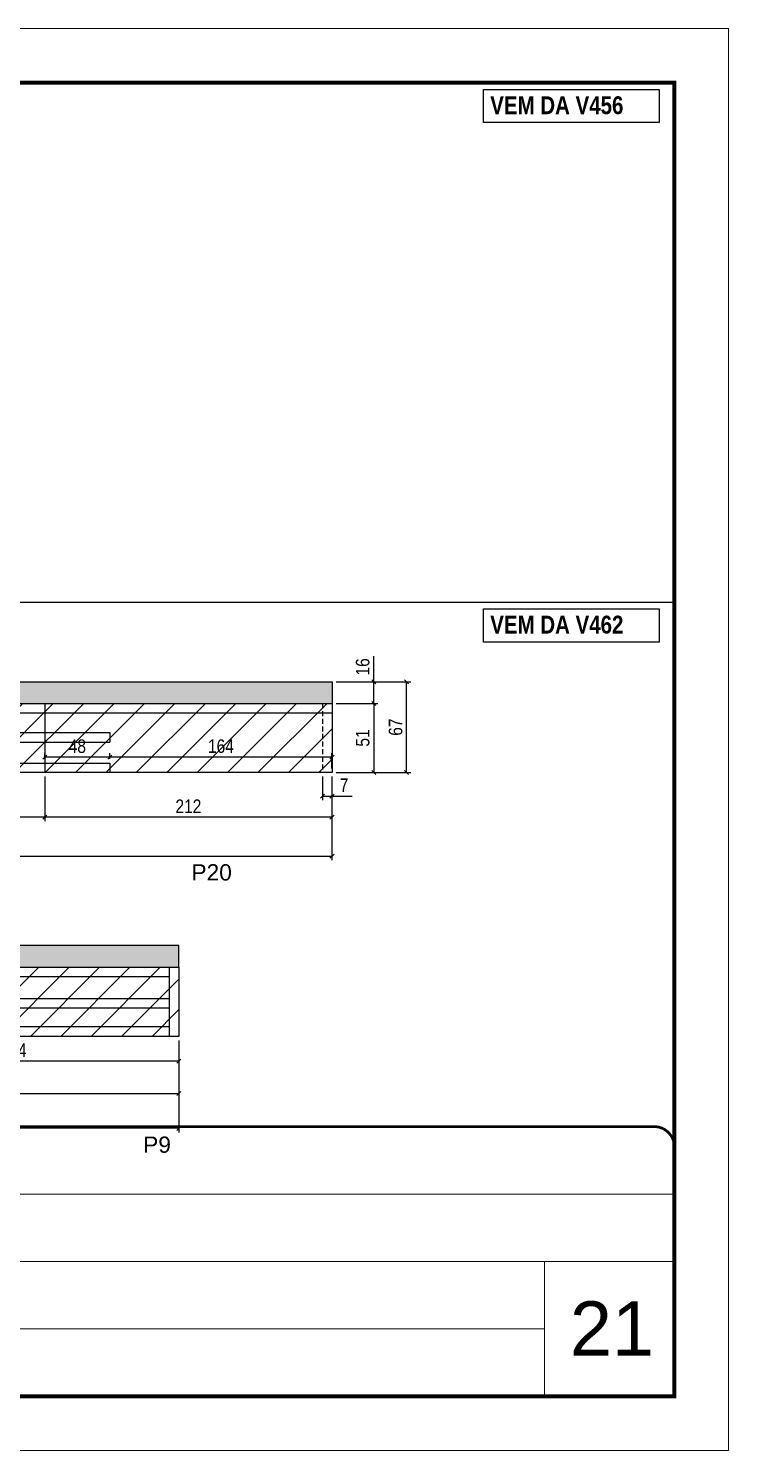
# Model space of a CAD drawing. Extents: x 3309 to 9563, y -2522 to 14608.
# Drawn here: x 4278 to 4794, y 7815 to 8865 of the extents above; entities that cross this region are included whole.
import ezdxf

# ---------------------------------------------------------------- set-up
doc = ezdxf.new("R2010")
doc.units = 0
doc.header["$PDMODE"] = 35
doc.header["$PDSIZE"] = -10
for name, pattern in [('CONTINUO', [0]), ('DASHED', [0.75, 0.5, -0.25]), ('HIDDEN', [0.375, 0.25, -0.125])]:
    doc.linetypes.add(name, pattern=pattern)
for name, color, linetype in [('5', 5, 'Continuous'), ('COTA', 241, 'Continuous'), ('NOMENCLATURA', 7, 'Continuous'), ('Painéis', 200, 'Continuous'), ('SARR_2.2x7', 40, 'Continuous')]:
    doc.layers.add(name, color=color, linetype=linetype)
for name, color, linetype, lineweight in [('CARIMBO', 255, 'Continuous', 9), ('Folhas', 255, 'Continuous', 9), ('Hachura', 251, 'Continuous', 9), ('SARRAFO DE PRESSAO', 251, 'DASHED', 9)]:
    doc.layers.add(name, color=color, linetype=linetype, lineweight=lineweight)
doc.styles.add('ARIAL', font='arial.ttf')
doc.styles.add('COTA TECNICA', font='techl___.ttf', dxfattribs={"height": 10})
doc.styles.get("Standard").update_dxf_attribs({"font": 'arial.ttf'})
doc.styles.add('TECNICA', font='techb___.ttf', dxfattribs={"height": 10})
doc.dimstyles.new('PAINEL', dxfattribs={"dimtxt": 10, "dimasz": 3, "dimexe": 3, "dimexo": 3, "dimgap": 3, "dimtad": 1, "dimdec": 1, "dimzin": 12, "dimdsep": 46, "dimtxsty": 'COTA TECNICA', "dimblk1": 'OBLIQUE', "dimblk2": 'OBLIQUE', "dimsah": 1, "dimcen": 0.9, "dimclrd": 4, "dimclre": 4, "dimclrt": 240, "dimadec": 1, "dimazin": 3, "dimtfac": 1, "dimtdec": 1, "dimtmove": 0, "dimatfit": 3, "dimfxl": 1, "dimtolj": 1, "dimtzin": 12, "dimarcsym": 0})

# ---------------------------------------------------------------- blocks, each defined once
blk = doc.blocks.new('9999999999')
at = {"color": 30, "linetype": 'CONTINUO'}
for p, q in [((98564.6, 34379.6), (99584, 34379.6)), ((98564.6, 34329.8), (99488, 34329.8)), ((99584, 34329.8), (99488, 34329.8)), ((99488, 34329.8), (99488, 34230.2)), ((98564.6, 34280), (99488, 34280))]:
    blk.add_line(p, q, dxfattribs=at)
at = {"color": 30, "linetype": 'CONTINUO', "const_width": 2}
blk.add_lwpolyline([(99584, 34230.2), (99584, 34414.4, 0.414214), (99569, 34429.4), (98229, 34429.4, 0.414214), (98214, 34414.4), (98214, 34245.2, 0.414214), (98229, 34230.2), (99584, 34230.2)], format="xyb", dxfattribs=at)
at = {"layer": 'Folhas'}
blk.add_lwpolyline([(98139, 34190.2), (99624, 34190.2), (99624, 35240.2), (98139, 35240.2)], close=True, dxfattribs=at)
at = {"layer": 'Folhas', "color": 30, "const_width": 3}
blk.add_lwpolyline([(98214, 34230.2), (99584, 34230.2), (99584, 35200.2), (98214, 35200.2)], close=True, dxfattribs=at)
blk = doc.blocks.new('_Oblique')
at = {"color": 0, "linetype": 'ByBlock', "lineweight": -2}
blk.add_line((-0.5, -0.5), (0.5, 0.5), dxfattribs=at)
blk = doc.blocks.new('*D1676')
at = {"layer": 'COTA', "color": 4, "lineweight": -2, "transparency": 16777216}
for p, q in [((3756.6, 8117.8), (3756.6, 8049.9)), ((4388.6, 8117.8), (4388.6, 8049.9)), ((4388.6, 8052.9), (3756.6, 8052.9))]:
    blk.add_line(p, q, dxfattribs=at)
at = {"layer": 'Defpoints', "color": 0, "transparency": 16777216}
for p in [(3756.6, 8120.8), (4388.6, 8120.8), (3756.6, 8052.9)]:
    blk.add_point(p, dxfattribs=at)
at = {"layer": 'COTA', "color": 4, "lineweight": -2, "transparency": 16777216, "xscale": 3, "yscale": 3, "zscale": 3, "rotation": 180}
blk.add_blockref('_Oblique', (3756.6, 8052.9), dxfattribs=at)
at = {"layer": 'COTA', "color": 4, "lineweight": -2, "transparency": 16777216, "xscale": 3, "yscale": 3, "zscale": 3}
blk.add_blockref('_Oblique', (4388.6, 8052.9), dxfattribs=at)
at = {"layer": 'COTA', "color": 240, "transparency": 16777216, "insert": (4072.6, 8061.1), "char_height": 10, "attachment_point": 5, "style": 'COTA TECNICA'}
blk.add_mtext('\\A1;632', dxfattribs=at)
blk = doc.blocks.new('*D1677')
at = {"layer": 'COTA', "color": 4, "lineweight": -2, "transparency": 16777216}
for p, q in [((4144.6, 8117.8), (4144.6, 8099.5)), ((4388.6, 8117.8), (4388.6, 8099.5)), ((4388.6, 8102.5), (4144.6, 8102.5))]:
    blk.add_line(p, q, dxfattribs=at)
at = {"layer": 'Defpoints', "color": 0, "transparency": 16777216}
for p in [(4144.6, 8120.8), (4388.6, 8120.8), (4144.6, 8102.5)]:
    blk.add_point(p, dxfattribs=at)
at = {"layer": 'COTA', "color": 4, "lineweight": -2, "transparency": 16777216, "xscale": 3, "yscale": 3, "zscale": 3, "rotation": 180}
blk.add_blockref('_Oblique', (4144.6, 8102.5), dxfattribs=at)
at = {"layer": 'COTA', "color": 4, "lineweight": -2, "transparency": 16777216, "xscale": 3, "yscale": 3, "zscale": 3}
blk.add_blockref('_Oblique', (4388.6, 8102.5), dxfattribs=at)
at = {"layer": 'COTA', "color": 240, "transparency": 16777216, "insert": (4266.6, 8110.6), "char_height": 10, "attachment_point": 5, "style": 'COTA TECNICA'}
blk.add_mtext('\\A1;244', dxfattribs=at)
blk = doc.blocks.new('*D1683')
at = {"layer": 'COTA', "color": 4, "lineweight": -2, "transparency": 16777216}
for p, q in [((4122.6, 8117.8), (4122.6, 8075.6)), ((4388.6, 8117.8), (4388.6, 8075.6)), ((4122.6, 8078.6), (4388.6, 8078.6))]:
    blk.add_line(p, q, dxfattribs=at)
at = {"layer": 'Defpoints', "color": 0, "transparency": 16777216}
for p in [(4122.6, 8120.8), (4388.6, 8120.8), (4388.6, 8078.6)]:
    blk.add_point(p, dxfattribs=at)
at = {"layer": 'COTA', "color": 4, "lineweight": -2, "transparency": 16777216, "xscale": 3, "yscale": 3, "zscale": 3, "rotation": 180}
blk.add_blockref('_Oblique', (4122.6, 8078.6), dxfattribs=at)
at = {"layer": 'COTA', "color": 4, "lineweight": -2, "transparency": 16777216, "xscale": 3, "yscale": 3, "zscale": 3}
blk.add_blockref('_Oblique', (4388.6, 8078.6), dxfattribs=at)
at = {"layer": 'COTA', "color": 240, "transparency": 16777216, "insert": (4255.6, 8086.7), "char_height": 10, "attachment_point": 5, "style": 'COTA TECNICA'}
blk.add_mtext('\\A1;266', dxfattribs=at)
blk = doc.blocks.new('*D2732')
at = {"layer": 'COTA', "color": 4, "lineweight": -2, "transparency": 16777216}
for p, q in [((3756.6, 8312.6), (3756.6, 8250.9)), ((4501.6, 8312.6), (4501.6, 8250.9)), ((3756.6, 8253.9), (4501.6, 8253.9))]:
    blk.add_line(p, q, dxfattribs=at)
at = {"layer": 'Defpoints', "color": 0, "transparency": 16777216}
for p in [(3756.6, 8315.6), (4501.6, 8315.6), (4501.6, 8253.9)]:
    blk.add_point(p, dxfattribs=at)
at = {"layer": 'COTA', "color": 4, "lineweight": -2, "transparency": 16777216, "xscale": 3, "yscale": 3, "zscale": 3, "rotation": 180}
blk.add_blockref('_Oblique', (3756.6, 8253.9), dxfattribs=at)
at = {"layer": 'COTA', "color": 4, "lineweight": -2, "transparency": 16777216, "xscale": 3, "yscale": 3, "zscale": 3}
blk.add_blockref('_Oblique', (4501.6, 8253.9), dxfattribs=at)
at = {"layer": 'COTA', "color": 240, "transparency": 16777216, "insert": (4129.1, 8262), "char_height": 10, "attachment_point": 5, "style": 'COTA TECNICA'}
blk.add_mtext('\\A1;745', dxfattribs=at)
blk = doc.blocks.new('*D2740')
at = {"layer": 'COTA', "color": 4, "lineweight": -2, "transparency": 16777216}
for p, q in [((4289.6, 8325.6), (4289.6, 8329.9)), ((4337.6, 8326.9), (4289.6, 8326.9)), ((4337.6, 8325.6), (4337.6, 8329.9))]:
    blk.add_line(p, q, dxfattribs=at)
at = {"layer": 'Defpoints', "color": 0, "transparency": 16777216}
for p in [(4289.6, 8326.9), (4289.6, 8322.6), (4337.6, 8322.6)]:
    blk.add_point(p, dxfattribs=at)
at = {"layer": 'COTA', "color": 4, "lineweight": -2, "transparency": 16777216, "xscale": 3, "yscale": 3, "zscale": 3, "rotation": 180}
blk.add_blockref('_Oblique', (4289.6, 8326.9), dxfattribs=at)
at = {"layer": 'COTA', "color": 4, "lineweight": -2, "transparency": 16777216, "xscale": 3, "yscale": 3, "zscale": 3}
blk.add_blockref('_Oblique', (4337.6, 8326.9), dxfattribs=at)
at = {"layer": 'COTA', "color": 240, "transparency": 16777216, "insert": (4313.6, 8335), "char_height": 10, "attachment_point": 5, "style": 'COTA TECNICA'}
blk.add_mtext('\\A1;48', dxfattribs=at)
blk = doc.blocks.new('*D2736')
at = {"layer": 'COTA', "color": 4, "lineweight": -2, "transparency": 16777216}
for p, q in [((4504.6, 8366.6), (4535.4, 8366.6)), ((4532.4, 8366.6), (4532.4, 8315.6)), ((4504.6, 8315.6), (4535.4, 8315.6))]:
    blk.add_line(p, q, dxfattribs=at)
at = {"layer": 'Defpoints', "color": 0, "transparency": 16777216}
for p in [(4501.6, 8366.6), (4501.6, 8315.6), (4532.4, 8315.6)]:
    blk.add_point(p, dxfattribs=at)
at = {"layer": 'COTA', "color": 4, "lineweight": -2, "transparency": 16777216, "xscale": 3, "yscale": 3, "zscale": 3}
for p, rotation in [((4532.4, 8366.6), 90), ((4532.4, 8315.6), 270)]:
    blk.add_blockref('_Oblique', p, dxfattribs=dict(at, rotation=rotation))
at = {"layer": 'COTA', "color": 240, "transparency": 16777216, "insert": (4524.3, 8341.1), "char_height": 10, "attachment_point": 5, "rotation": 90, "style": 'COTA TECNICA'}
blk.add_mtext('\\A1;51', dxfattribs=at)
blk = doc.blocks.new('*D2737')
at = {"layer": 'COTA', "color": 4, "lineweight": -2, "transparency": 16777216}
for p, q in [((4532.4, 8382.6), (4532.4, 8401.6)), ((4504.6, 8382.6), (4535.4, 8382.6)), ((4532.4, 8366.6), (4532.4, 8382.6)), ((4504.6, 8366.6), (4535.4, 8366.6))]:
    blk.add_line(p, q, dxfattribs=at)
at = {"layer": 'Defpoints', "color": 0, "transparency": 16777216}
for p in [(4501.6, 8382.6), (4532.4, 8382.6), (4501.6, 8366.6)]:
    blk.add_point(p, dxfattribs=at)
at = {"layer": 'COTA', "color": 4, "lineweight": -2, "transparency": 16777216, "xscale": 3, "yscale": 3, "zscale": 3}
for p, rotation in [((4532.4, 8382.6), 90), ((4532.4, 8366.6), 270)]:
    blk.add_blockref('_Oblique', p, dxfattribs=dict(at, rotation=rotation))
at = {"layer": 'COTA', "color": 240, "transparency": 16777216, "insert": (4524.3, 8393.6), "char_height": 10, "attachment_point": 5, "rotation": 90, "style": 'COTA TECNICA'}
blk.add_mtext('\\A1;16', dxfattribs=at)
blk = doc.blocks.new('*D2738')
at = {"layer": 'COTA', "color": 4, "lineweight": -2, "transparency": 16777216}
for p, q in [((4504.6, 8382.6), (4559.7, 8382.6)), ((4556.7, 8315.6), (4556.7, 8382.6)), ((4504.6, 8315.6), (4559.7, 8315.6))]:
    blk.add_line(p, q, dxfattribs=at)
at = {"layer": 'Defpoints', "color": 0, "transparency": 16777216}
for p in [(4501.6, 8382.6), (4556.7, 8382.6), (4501.6, 8315.6)]:
    blk.add_point(p, dxfattribs=at)
at = {"layer": 'COTA', "color": 4, "lineweight": -2, "transparency": 16777216, "xscale": 3, "yscale": 3, "zscale": 3}
for p, rotation in [((4556.7, 8382.6), 90), ((4556.7, 8315.6), 270)]:
    blk.add_blockref('_Oblique', p, dxfattribs=dict(at, rotation=rotation))
at = {"layer": 'COTA', "color": 240, "transparency": 16777216, "insert": (4548.6, 8349.1), "char_height": 10, "attachment_point": 5, "rotation": 90, "style": 'COTA TECNICA'}
blk.add_mtext('\\A1;67', dxfattribs=at)
blk = doc.blocks.new('*D2731')
at = {"layer": 'COTA', "color": 4, "lineweight": -2, "transparency": 16777216}
for p, q in [((4337.6, 8325.6), (4337.6, 8329.9)), ((4501.6, 8326.9), (4337.6, 8326.9)), ((4501.6, 8318.6), (4501.6, 8329.9))]:
    blk.add_line(p, q, dxfattribs=at)
at = {"layer": 'Defpoints', "color": 0, "transparency": 16777216}
for p in [(4337.6, 8326.9), (4337.6, 8322.6), (4501.6, 8315.6)]:
    blk.add_point(p, dxfattribs=at)
at = {"layer": 'COTA', "color": 4, "lineweight": -2, "transparency": 16777216, "xscale": 3, "yscale": 3, "zscale": 3, "rotation": 180}
blk.add_blockref('_Oblique', (4337.6, 8326.9), dxfattribs=at)
at = {"layer": 'COTA', "color": 4, "lineweight": -2, "transparency": 16777216, "xscale": 3, "yscale": 3, "zscale": 3}
blk.add_blockref('_Oblique', (4501.6, 8326.9), dxfattribs=at)
at = {"layer": 'COTA', "color": 240, "transparency": 16777216, "insert": (4419.6, 8335), "char_height": 10, "attachment_point": 5, "style": 'COTA TECNICA'}
blk.add_mtext('\\A1;164', dxfattribs=at)
blk = doc.blocks.new('*D2739')
at = {"layer": 'COTA', "color": 4, "lineweight": -2, "transparency": 16777216}
for p, q in [((4494.6, 8312.6), (4494.6, 8295.1)), ((4501.6, 8312.6), (4501.6, 8295.1)), ((4494.6, 8298.1), (4501.6, 8298.1)), ((4501.6, 8298.1), (4516.4, 8298.1))]:
    blk.add_line(p, q, dxfattribs=at)
at = {"layer": 'Defpoints', "color": 0, "transparency": 16777216}
for p in [(4494.6, 8315.6), (4501.6, 8315.6), (4501.6, 8298.1)]:
    blk.add_point(p, dxfattribs=at)
at = {"layer": 'COTA', "color": 4, "lineweight": -2, "transparency": 16777216, "xscale": 3, "yscale": 3, "zscale": 3, "rotation": 180}
blk.add_blockref('_Oblique', (4494.6, 8298.1), dxfattribs=at)
at = {"layer": 'COTA', "color": 4, "lineweight": -2, "transparency": 16777216, "xscale": 3, "yscale": 3, "zscale": 3}
blk.add_blockref('_Oblique', (4501.6, 8298.1), dxfattribs=at)
at = {"layer": 'COTA', "color": 240, "transparency": 16777216, "insert": (4510.5, 8306.2), "char_height": 10, "attachment_point": 5, "style": 'COTA TECNICA'}
blk.add_mtext('\\A1;7', dxfattribs=at)
blk = doc.blocks.new('*D2745')
at = {"layer": 'COTA', "color": 4, "lineweight": -2, "transparency": 16777216}
for p, q in [((4289.6, 8312.6), (4289.6, 8279.6)), ((4501.6, 8312.6), (4501.6, 8279.6)), ((4501.6, 8282.6), (4289.6, 8282.6))]:
    blk.add_line(p, q, dxfattribs=at)
at = {"layer": 'Defpoints', "color": 0, "transparency": 16777216}
for p in [(4289.6, 8315.6), (4501.6, 8315.6), (4289.6, 8282.6)]:
    blk.add_point(p, dxfattribs=at)
at = {"layer": 'COTA', "color": 4, "lineweight": -2, "transparency": 16777216, "xscale": 3, "yscale": 3, "zscale": 3, "rotation": 180}
blk.add_blockref('_Oblique', (4289.6, 8282.6), dxfattribs=at)
at = {"layer": 'COTA', "color": 4, "lineweight": -2, "transparency": 16777216, "xscale": 3, "yscale": 3, "zscale": 3}
blk.add_blockref('_Oblique', (4501.6, 8282.6), dxfattribs=at)
at = {"layer": 'COTA', "color": 240, "transparency": 16777216, "insert": (4395.6, 8290.7), "char_height": 10, "attachment_point": 5, "style": 'COTA TECNICA'}
blk.add_mtext('\\A1;212', dxfattribs=at)
blk = doc.blocks.new('*D2746')
at = {"layer": 'COTA', "color": 4, "lineweight": -2, "transparency": 16777216}
for p, q in [((4077.6, 8312.6), (4077.6, 8279.6)), ((4289.6, 8312.6), (4289.6, 8279.6)), ((4289.6, 8282.6), (4077.6, 8282.6))]:
    blk.add_line(p, q, dxfattribs=at)
at = {"layer": 'Defpoints', "color": 0, "transparency": 16777216}
for p in [(4077.6, 8315.6), (4289.6, 8315.6), (4077.6, 8282.6)]:
    blk.add_point(p, dxfattribs=at)
at = {"layer": 'COTA', "color": 4, "lineweight": -2, "transparency": 16777216, "xscale": 3, "yscale": 3, "zscale": 3, "rotation": 180}
blk.add_blockref('_Oblique', (4077.6, 8282.6), dxfattribs=at)
at = {"layer": 'COTA', "color": 4, "lineweight": -2, "transparency": 16777216, "xscale": 3, "yscale": 3, "zscale": 3}
blk.add_blockref('_Oblique', (4289.6, 8282.6), dxfattribs=at)
at = {"layer": 'COTA', "color": 240, "transparency": 16777216, "insert": (4183.6, 8290.7), "char_height": 10, "attachment_point": 5, "style": 'COTA TECNICA'}
blk.add_mtext('\\A1;212', dxfattribs=at)

msp = doc.modelspace()

# ---------------------------------------------------------------- hatches: boundary and pattern name
at = {"layer": 'COTA'}
h = msp.add_hatch(dxfattribs=at)
h.set_pattern_fill('AR-CONC', color=256, scale=0.03)
h.set_pattern_definition([(50, (-3066.1942, -985.268), (5.46554, -0.4781726), [0.5715, -6.2865]), (355, (-3066.194, -985.268), (-1.0573026, 5.7317054), [0.4572, -5.0292175]), (100.451445, (-3065.739, -985.308), (4.4082374, 5.2535326), [0.4857003, -5.3427073]), (46.1842, (-3066.194, -983.744), (8.1323712, -1.26127), [0.85725, -9.42975]), (96.63556, (-3065.5165, -983.849), (7.122124, 7.4227837), [0.7285507, -8.014068]), (351.18415, (-3066.194, -983.744), (7.122124, 7.422784), [0.685799, -7.543792]), (21, (-3065.4322, -984.125), (4.5484317, -3.067956), [0.5715, -6.2865]), (326, (-3065.432, -984.125), (1.8540609, 5.525639), [0.4572, -5.0292]), (71.451445, (-3065.053, -984.3806), (6.4024926, 2.457683), [0.4857003, -5.3426981]), (37.5, (-3066.1942, -985.268), (0.0926581, 2.53665117), [0, -4.96824, 0, -5.1054, 0, -5.04825]), (7.5, (-3066.1942, -985.268), (2.0045899, 3.00541724), [0, -2.91084, 0, -4.85394, 0, -1.92405]), (327.5, (-3067.8935, -985.268), (4.06771786, -0.17186232), [0, -1.905, 0, -5.9436, 0, -7.8867]), (317.5, (-3068.6555, -985.268), (4.4438754, 0.7627947), [0, -2.4765, 0, -3.94716, 0, -5.6007])])
h.paths.add_polyline_path([(3756.64, 8382.57), (3756.64, 8336.57), (3778.64, 8336.57), (3778.64, 8366.57), (4501.64, 8366.57), (4501.64, 8382.57)])
h = msp.add_hatch(dxfattribs=at)
h.set_pattern_fill('AR-CONC', color=256, scale=0.03)
h.set_pattern_definition([(50, (156.739, -4017.3827), (5.46554, -0.4781726), [0.5715, -6.2865]), (355, (156.739, -4017.3827), (-1.0573026, 5.7317054), [0.4572, -5.0292175]), (100.451445, (157.1943, -4017.4225), (4.4082374, 5.2535326), [0.4857003, -5.3427073]), (46.1842, (156.739, -4015.859), (8.1323712, -1.26127), [0.85725, -9.42975]), (96.63556, (157.4165, -4015.964), (7.122124, 7.4227837), [0.7285507, -8.014068]), (351.18415, (156.739, -4015.859), (7.122124, 7.422784), [0.685799, -7.543792]), (21, (157.501, -4016.2397), (4.5484317, -3.067956), [0.5715, -6.2865]), (326, (157.501, -4016.2397), (1.8540609, 5.525639), [0.4572, -5.0292]), (71.451445, (157.88, -4016.4954), (6.4024926, 2.457683), [0.4857003, -5.3426981]), (37.5, (156.7388, -4017.3827), (0.0926581, 2.53665117), [0, -4.96824, 0, -5.1054, 0, -5.04825]), (7.5, (156.7388, -4017.3827), (2.0045899, 3.00541724), [0, -2.91084, 0, -4.85394, 0, -1.92405]), (327.5, (155.0395, -4017.3827), (4.06771786, -0.17186232), [0, -1.905, 0, -5.9436, 0, -7.8867]), (317.5, (154.2775, -4017.3827), (4.4438754, 0.7627947), [0, -2.4765, 0, -3.94716, 0, -5.6007])])
h.paths.add_polyline_path([(3756.64, 8187.79), (3756.64, 8171.79), (4388.64, 8171.79), (4388.64, 8187.79)])
at = {"layer": 'Hachura', "linetype": 'ByBlock'}
h = msp.add_hatch(dxfattribs=at)
h.set_pattern_fill('ANSI31', color=256, scale=5)
h.set_pattern_definition([(45, (-4768.5, -383.495), (-11.22532, 11.22532), [])])
h.paths.add_polyline_path([(4289.64, 8366.57), (4077.64, 8366.57), (4077.64, 8315.57), (4289.64, 8315.57)])
h.paths.add_polyline_path([(4501.64, 8366.57), (4289.64, 8366.57), (4289.64, 8315.57), (4501.64, 8315.57)])
h = msp.add_hatch(dxfattribs=at)
h.set_pattern_fill('ANSI31', color=256, scale=5)
h.set_pattern_definition([(45, (-4745.479, -364.839), (-11.22532, 11.22532), [])])
h.paths.add_polyline_path([(4122.64, 8171.79), (3878.64, 8171.79), (3878.64, 8120.79), (4122.64, 8120.79)])
h.paths.add_polyline_path([(4144.64, 8171.79), (4122.64, 8171.79), (4122.64, 8120.79), (4144.64, 8120.79)])
h.paths.add_polyline_path([(4388.64, 8171.79), (4144.64, 8171.79), (4144.64, 8120.79), (4388.64, 8120.79)])

# ---------------------------------------------------------------- linework, layer by layer
at = {"layer": 'COTA'}
for p, q in [((3384.37, 8441.49), (4754.37, 8441.49)), ((3756.64, 8382.57), (4501.64, 8382.57)), ((4501.64, 8382.57), (4501.64, 8366.57)), ((4337.64, 8345.07), (4337.64, 8338.07)), ((4337.64, 8322.57), (4337.64, 8315.57)), ((4388.64, 8187.79), (3756.64, 8187.79)), ((4388.64, 8171.79), (4388.64, 8187.79))]:
    msp.add_line(p, q, dxfattribs=at)
at = {"layer": 'NOMENCLATURA'}
for points in [[(4613.42, 8820), (4743.05, 8820), (4743.05, 8795.43), (4613.42, 8795.43)], [(4613.42, 8436.5), (4743.05, 8436.5), (4743.05, 8411.94), (4613.42, 8411.94)]]:
    msp.add_lwpolyline(points, close=True, dxfattribs=at)
at = {"layer": 'Painéis', "linetype": 'ByBlock'}
for p, q in [((3778.64, 8366.57), (4501.64, 8366.57)), ((4289.64, 8366.57), (4289.64, 8315.57)), ((4501.64, 8366.57), (4501.64, 8315.57)), ((4501.64, 8315.57), (3756.64, 8315.57)), ((3756.64, 8171.79), (4388.64, 8171.79)), ((4388.64, 8171.79), (4388.64, 8120.79)), ((4388.64, 8120.79), (3756.64, 8120.79))]:
    msp.add_line(p, q, dxfattribs=at)
at = {"layer": 'SARR_2.2x7', "linetype": 'Continuous'}
for p, q in [((4084.64, 8359.57), (4289.64, 8359.57)), ((4289.64, 8359.57), (4501.64, 8359.57)), ((4084.64, 8345.07), (4289.64, 8345.07)), ((4084.64, 8338.07), (4289.64, 8338.07)), ((4289.64, 8345.07), (4337.64, 8345.07)), ((4289.64, 8338.07), (4337.64, 8338.07)), ((4084.64, 8322.57), (4289.64, 8322.57)), ((4289.64, 8322.57), (4337.64, 8322.57)), ((4381.64, 8120.79), (4381.64, 8171.79)), ((4381.64, 8164.79), (4122.64, 8164.79)), ((4381.64, 8148.63), (4122.64, 8148.63)), ((4381.64, 8141.63), (4122.64, 8141.63)), ((4381.64, 8127.79), (4122.64, 8127.79))]:
    msp.add_line(p, q, dxfattribs=at)
at = {"layer": 'SARR_2.2x7', "linetype": 'HIDDEN', "ltscale": 15}
msp.add_line((4494.64, 8366.57), (4494.64, 8315.57), dxfattribs=at)

# ---------------------------------------------------------------- block references
at = {"layer": 'SARRAFO DE PRESSAO', "color": 6, "linetype": 'ByBlock'}
msp.add_blockref('9999999999', (-94829.61, -26375.22), dxfattribs=at)

# ---------------------------------------------------------------- texts
at = {"layer": '5', "linetype": 'Continuous'}
for s, p in [('P20', (4397.85, 8235.89)), ('P9', (4362.21, 8034.84))]:
    msp.add_text(s, height=12, rotation=359.99996, dxfattribs=at).set_placement(p)
at = {"layer": 'CARIMBO', "style": 'ARIAL'}
msp.add_text('21', height=40, dxfattribs=at).set_placement((4677.23, 7885.13))
at = {"layer": 'NOMENCLATURA', "style": 'TECNICA'}
for s, p in [('VEM DA V456', (4618.43, 8801.69)), ('VEM DA V462', (4618.43, 8418.2))]:
    msp.add_text(s, height=13.2, dxfattribs=at).set_placement(p)

# ---------------------------------------------------------------- dimensions: what is measured, and where the dimension line sits
at = {"layer": 'COTA'}
for base, p1, p2, angle, picture, middle in [((4532.37, 8382.57), (4501.64, 8366.57), (4501.64, 8382.57), 90, '*D2737', (4524.26, 8393.58)), ((4556.72, 8382.57), (4501.64, 8315.57), (4501.64, 8382.57), 90, '*D2738', (4548.62, 8349.07)), ((4532.37, 8315.57), (4501.64, 8366.57), (4501.64, 8315.57), 90, '*D2736', (4524.26, 8341.07)), ((4337.64, 8326.95), (4501.64, 8315.57), (4337.64, 8322.57), 180, '*D2731', (4419.64, 8335.05)), ((4501.64, 8253.91), (3756.64, 8315.57), (4501.64, 8315.57), 180, '*D2732', (4129.14, 8262.01)), ((4501.64, 8298.11), (4494.64, 8315.57), (4501.64, 8315.57), 180, '*D2739', (4510.5, 8306.18)), ((4144.64, 8102.53), (4388.64, 8120.79), (4144.64, 8120.79), 180, '*D1677', (4266.64, 8110.6))]:
    dim = msp.add_linear_dim(base=base, p1=p1, p2=p2, angle=angle, dimstyle='PAINEL', dxfattribs=at)
    dim.commit()
    dim.dimension.update_dxf_attribs({"geometry": picture, "text_midpoint": middle})
for base, p1, p2, picture, middle in [((4289.64, 8326.95), (4337.64, 8322.57), (4289.64, 8322.57), '*D2740', (4313.64, 8335.04)), ((4289.64, 8282.62), (4501.64, 8315.57), (4289.64, 8315.57), '*D2745', (4395.64, 8290.68)), ((3756.64, 8052.85), (4388.64, 8120.79), (3756.64, 8120.79), '*D1676', (4072.64, 8061.07)), ((4388.64, 8078.57), (4122.64, 8120.79), (4388.64, 8120.79), '*D1683', (4255.64, 8086.67))]:
    dim = msp.add_linear_dim(base=base, p1=p1, p2=p2, dimstyle='PAINEL', dxfattribs=at)
    dim.commit()
    dim.dimension.update_dxf_attribs({"geometry": picture, "text_midpoint": middle})
dim = msp.add_linear_dim(base=(4077.64, 8282.62), p1=(4289.64, 8315.57), p2=(4077.64, 8315.57), dimstyle='PAINEL', override={"dimtmove": 1}, dxfattribs=at)
dim.commit()
dim.dimension.update_dxf_attribs({"geometry": '*D2746', "text_midpoint": (4183.64, 8290.68)})

doc.saveas('drawing.dxf')
